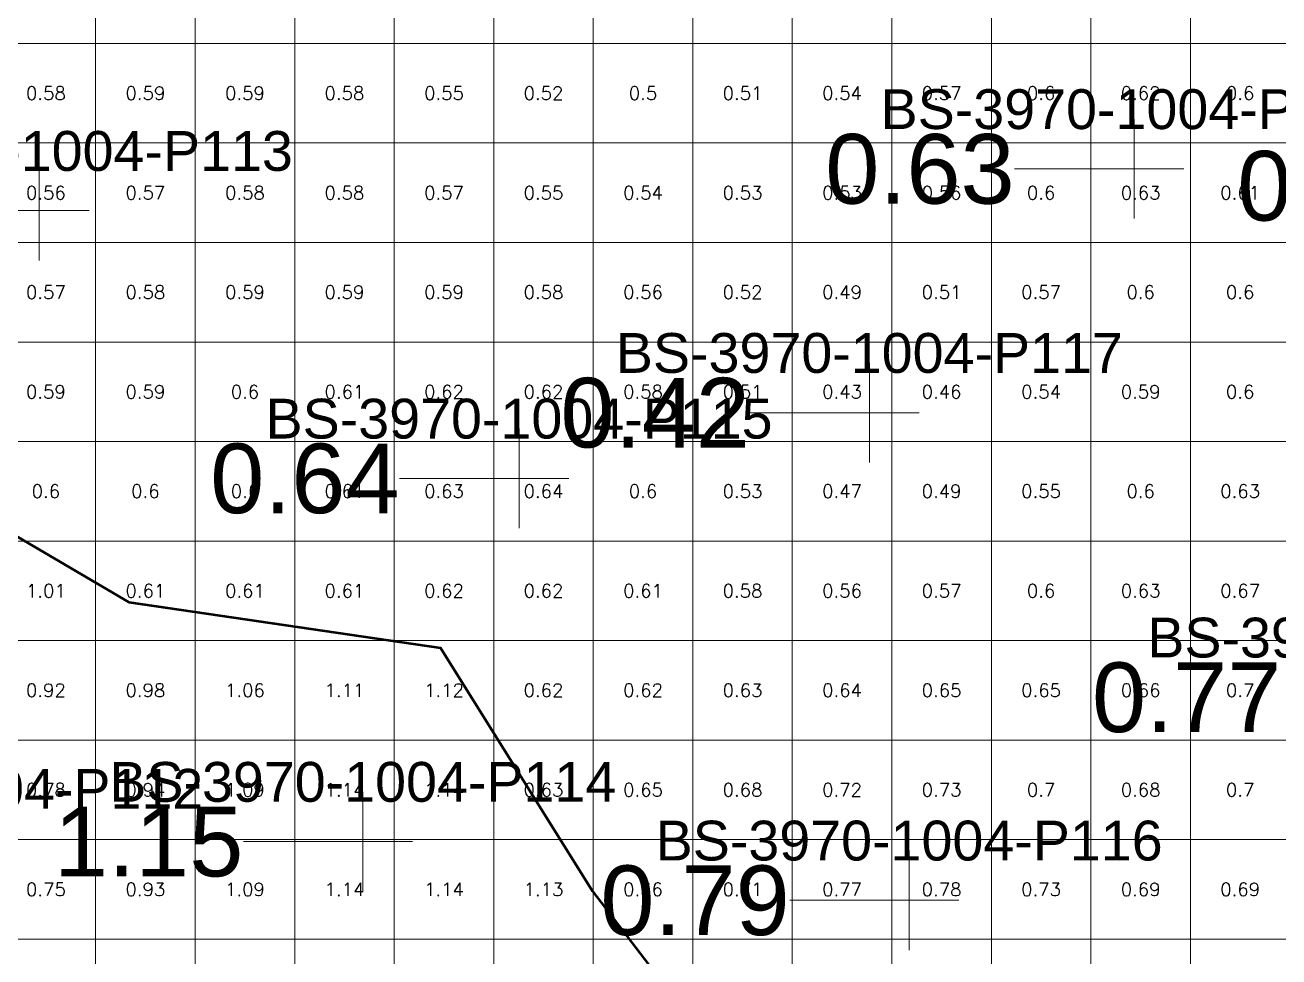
# Model space of a CAD drawing. Header units: inches. Extents: x 469759 to 470079, y 4349683 to 4349873.
# Drawn here: x 469827.66 to 469840.26, y 4349749.96 to 4349759.32 of the extents above; entities that cross this region are included whole.
import ezdxf
from ezdxf.enums import TextEntityAlignment as Align

# ---------------------------------------------------------------- set-up
doc = ezdxf.new("R2010")
doc.units = ezdxf.units.IN
doc.header["$MEASUREMENT"] = 0
for name, color, linetype, lineweight in [('点', 7, 'Continuous', 0), ('爆区方格网', 7, 'Continuous', 0), ('线条', 7, 'Continuous', 0), ('钻孔', 7, 'Continuous', 0)]:
    doc.layers.add(name, color=color, linetype=linetype, lineweight=lineweight)
doc.styles.add('3dmine_textStyle_1', font='txt.shx', dxfattribs={"height": 1, "bigfont": 'gbcbig.shx'})
doc.styles.add('3dmine_textStyle_2', font='arial.ttf', dxfattribs={"height": 1})

msp = doc.modelspace()

# ---------------------------------------------------------------- hatches: boundary and pattern name
at = {"layer": '钻孔', "linetype": 'Continuous', "lineweight": 0, "true_color": 0x00ffff, "extrusion": (0, 1, 0)}
for points in [[(-469839.8, 3959.6), (-469838.8, 3959.6), (-469838.8, 3972.6), (-469839.8, 3972.6)], [(-469828.8, 3960.12), (-469827.8, 3960.12), (-469827.8, 3973.12), (-469828.8, 3973.12)], [(-469833.62, 3960.09), (-469832.62, 3960.09), (-469832.62, 3973.09), (-469833.62, 3973.09)], [(-469827.9, 3960.09), (-469826.9, 3960.09), (-469826.9, 3973.09), (-469827.9, 3973.09)], [(-469837.54, 3959.97), (-469836.54, 3959.97), (-469836.54, 3972.97), (-469837.54, 3972.97)]]:
    msp.add_hatch(color=4, dxfattribs=at).paths.add_polyline_path(points, flags=0)
at = {"layer": '钻孔', "linetype": 'Continuous', "lineweight": 0, "true_color": 0x808080, "extrusion": (0, 1, 0)}
msp.add_hatch(color=8, dxfattribs=at).paths.add_polyline_path([(-469837.14, 3960.41), (-469836.14, 3960.41), (-469836.14, 3972.41), (-469837.14, 3972.41)], flags=0)
at = {"layer": '钻孔', "linetype": 'Continuous', "lineweight": 0, "true_color": 0x0000ff, "extrusion": (0, 1, 0)}
msp.add_hatch(color=5, dxfattribs=at).paths.add_polyline_path([(-469832.05, 3959.78), (-469831.05, 3959.78), (-469831.05, 3972.78), (-469832.05, 3972.78)], flags=0)

# ---------------------------------------------------------------- linework, layer by layer
at = {"color": 5, "linetype": 'Continuous', "lineweight": 50, "elevation": 1987.297}
msp.add_lwpolyline([(469824.272, 4349756.124), (469828.701, 4349753.527), (469831.831, 4349753.068), (469833.358, 4349750.622), (469837.582, 4349745.099), (469842.228, 4349744.294), (469848.28, 4349752.862), (469855.658, 4349756.452), (469851.682, 4349759.72), (469853.994, 4349765.649), (469852.242, 4349767.401), (469842.005, 4349764.839), (469836.359, 4349766.411), (469832.229, 4349766.357), (469826.099, 4349763.33)], dxfattribs=at)
at = {"color": 5, "linetype": 'Continuous', "lineweight": 0, "elevation": 1987.297}
msp.add_lwpolyline([(469808.467, 4349758.645), (469806.711, 4349755.398), (469810.454, 4349754.359), (469815.661, 4349753.368), (469816.901, 4349750.392), (469820.435, 4349748.718), (469826.447, 4349749.059), (469830.409, 4349743.046), (469833.538, 4349743.132), (469836.404, 4349743.299), (469837.582, 4349745.099), (469833.358, 4349750.622), (469831.831, 4349753.068), (469828.701, 4349753.527), (469824.551, 4349755.961), (469819.322, 4349757.977), (469817.134, 4349758.797), (469808.467, 4349758.645), (469808.467, 4349758.645)], dxfattribs=at)
at = {"layer": '点', "color": 138, "linetype": 'Continuous', "lineweight": 0, "true_color": 0x004c4c}
for points, elevation in [([(469838.8, 4349757.38), (469838.8, 4349758.38)], 3972.6), ([(469827.8, 4349756.96), (469827.8, 4349757.96)], 3973.12), ([(469839.3, 4349757.88), (469838.3, 4349757.88)], 3972.6), ([(469828.3, 4349757.46), (469827.3, 4349757.46)], 3973.12), ([(469836.14, 4349754.93), (469836.14, 4349755.93)], 3972.41), ([(469836.64, 4349755.43), (469835.64, 4349755.43)], 3972.41), ([(469832.62, 4349754.27), (469832.62, 4349755.27)], 3973.09), ([(469833.12, 4349754.77), (469832.12, 4349754.77)], 3973.09), ([(469831.05, 4349750.62), (469831.05, 4349751.62)], 3972.78), ([(469831.55, 4349751.12), (469830.55, 4349751.12)], 3972.78), ([(469836.54, 4349750.03), (469836.54, 4349751.03)], 3972.97), ([(469837.04, 4349750.53), (469836.04, 4349750.53)], 3972.97)]:
    msp.add_lwpolyline(points, dxfattribs=dict(at, elevation=elevation))
at = {"layer": '爆区方格网', "color": 4, "linetype": 'Continuous', "lineweight": 0, "true_color": 0x00ffff, "elevation": 3972.76}
for points in [[(469828.366, 4349759.14), (469827.366, 4349759.14), (469827.366, 4349760.14), (469828.366, 4349760.14), (469828.366, 4349759.14)], [(469829.366, 4349759.14), (469828.366, 4349759.14), (469828.366, 4349760.14), (469829.366, 4349760.14), (469829.366, 4349759.14)], [(469828.366, 4349758.14), (469827.366, 4349758.14), (469827.366, 4349759.14), (469828.366, 4349759.14), (469828.366, 4349758.14)], [(469829.366, 4349758.14), (469828.366, 4349758.14), (469828.366, 4349759.14), (469829.366, 4349759.14), (469829.366, 4349758.14)], [(469830.366, 4349758.14), (469829.366, 4349758.14), (469829.366, 4349759.14), (469830.366, 4349759.14), (469830.366, 4349758.14)], [(469828.366, 4349757.14), (469827.366, 4349757.14), (469827.366, 4349758.14), (469828.366, 4349758.14), (469828.366, 4349757.14)], [(469829.366, 4349757.14), (469828.366, 4349757.14), (469828.366, 4349758.14), (469829.366, 4349758.14), (469829.366, 4349757.14)], [(469830.366, 4349757.14), (469829.366, 4349757.14), (469829.366, 4349758.14), (469830.366, 4349758.14), (469830.366, 4349757.14)], [(469831.366, 4349757.14), (469830.366, 4349757.14), (469830.366, 4349758.14), (469831.366, 4349758.14), (469831.366, 4349757.14)], [(469832.366, 4349757.14), (469831.366, 4349757.14), (469831.366, 4349758.14), (469832.366, 4349758.14), (469832.366, 4349757.14)], [(469828.366, 4349756.14), (469827.366, 4349756.14), (469827.366, 4349757.14), (469828.366, 4349757.14), (469828.366, 4349756.14)], [(469829.366, 4349756.14), (469828.366, 4349756.14), (469828.366, 4349757.14), (469829.366, 4349757.14), (469829.366, 4349756.14)], [(469830.366, 4349756.14), (469829.366, 4349756.14), (469829.366, 4349757.14), (469830.366, 4349757.14), (469830.366, 4349756.14)], [(469831.366, 4349756.14), (469830.366, 4349756.14), (469830.366, 4349757.14), (469831.366, 4349757.14), (469831.366, 4349756.14)], [(469832.366, 4349756.14), (469831.366, 4349756.14), (469831.366, 4349757.14), (469832.366, 4349757.14), (469832.366, 4349756.14)], [(469833.366, 4349756.14), (469832.366, 4349756.14), (469832.366, 4349757.14), (469833.366, 4349757.14), (469833.366, 4349756.14)], [(469828.366, 4349755.14), (469827.366, 4349755.14), (469827.366, 4349756.14), (469828.366, 4349756.14), (469828.366, 4349755.14)], [(469829.366, 4349755.14), (469828.366, 4349755.14), (469828.366, 4349756.14), (469829.366, 4349756.14), (469829.366, 4349755.14)], [(469830.366, 4349755.14), (469829.366, 4349755.14), (469829.366, 4349756.14), (469830.366, 4349756.14), (469830.366, 4349755.14)], [(469831.366, 4349755.14), (469830.366, 4349755.14), (469830.366, 4349756.14), (469831.366, 4349756.14), (469831.366, 4349755.14)], [(469832.366, 4349755.14), (469831.366, 4349755.14), (469831.366, 4349756.14), (469832.366, 4349756.14), (469832.366, 4349755.14)], [(469833.366, 4349755.14), (469832.366, 4349755.14), (469832.366, 4349756.14), (469833.366, 4349756.14), (469833.366, 4349755.14)], [(469828.366, 4349754.14), (469827.657, 4349754.14), (469827.366, 4349754.31), (469827.366, 4349755.14), (469828.366, 4349755.14), (469828.366, 4349754.14)], [(469829.366, 4349754.14), (469828.366, 4349754.14), (469828.366, 4349755.14), (469829.366, 4349755.14), (469829.366, 4349754.14)], [(469830.366, 4349754.14), (469829.366, 4349754.14), (469829.366, 4349755.14), (469830.366, 4349755.14), (469830.366, 4349754.14)], [(469831.366, 4349754.14), (469830.366, 4349754.14), (469830.366, 4349755.14), (469831.366, 4349755.14), (469831.366, 4349754.14)], [(469832.366, 4349754.14), (469831.366, 4349754.14), (469831.366, 4349755.14), (469832.366, 4349755.14), (469832.366, 4349754.14)], [(469833.366, 4349754.14), (469832.366, 4349754.14), (469832.366, 4349755.14), (469833.366, 4349755.14), (469833.366, 4349754.14)], [(469830.366, 4349753.14), (469829.366, 4349753.14), (469829.366, 4349754.14), (469830.366, 4349754.14), (469830.366, 4349753.14)], [(469831.366, 4349753.14), (469830.366, 4349753.14), (469830.366, 4349754.14), (469831.366, 4349754.14), (469831.366, 4349753.14)], [(469832.366, 4349753.14), (469831.366, 4349753.14), (469831.366, 4349754.14), (469832.366, 4349754.14), (469832.366, 4349753.14)], [(469833.366, 4349753.14), (469832.366, 4349753.14), (469832.366, 4349754.14), (469833.366, 4349754.14), (469833.366, 4349753.14)], [(469833.366, 4349752.14), (469832.366, 4349752.14), (469832.366, 4349753.14), (469833.366, 4349753.14), (469833.366, 4349752.14)], [(469833.366, 4349751.14), (469832.366, 4349751.14), (469832.366, 4349752.14), (469833.366, 4349752.14), (469833.366, 4349751.14)], [(469834.366, 4349750.14), (469833.366, 4349750.14), (469833.366, 4349751.14), (469834.366, 4349751.14), (469834.366, 4349750.14)], [(469835.366, 4349750.14), (469834.366, 4349750.14), (469834.366, 4349751.14), (469835.366, 4349751.14), (469835.366, 4349750.14)], [(469836.366, 4349750.14), (469835.366, 4349750.14), (469835.366, 4349751.14), (469836.366, 4349751.14), (469836.366, 4349750.14)], [(469837.366, 4349750.14), (469836.366, 4349750.14), (469836.366, 4349751.14), (469837.366, 4349751.14), (469837.366, 4349750.14)], [(469838.366, 4349750.14), (469837.366, 4349750.14), (469837.366, 4349751.14), (469838.366, 4349751.14), (469838.366, 4349750.14)], [(469839.366, 4349750.14), (469838.366, 4349750.14), (469838.366, 4349751.14), (469839.366, 4349751.14), (469839.366, 4349750.14)], [(469840.366, 4349750.14), (469839.366, 4349750.14), (469839.366, 4349751.14), (469840.366, 4349751.14), (469840.366, 4349750.14)], [(469835.366, 4349749.14), (469834.366, 4349749.14), (469834.366, 4349750.14), (469835.366, 4349750.14), (469835.366, 4349749.14)], [(469836.366, 4349749.14), (469835.366, 4349749.14), (469835.366, 4349750.14), (469836.366, 4349750.14), (469836.366, 4349749.14)], [(469837.366, 4349749.14), (469836.366, 4349749.14), (469836.366, 4349750.14), (469837.366, 4349750.14), (469837.366, 4349749.14)], [(469838.366, 4349749.14), (469837.366, 4349749.14), (469837.366, 4349750.14), (469838.366, 4349750.14), (469838.366, 4349749.14)], [(469839.366, 4349749.14), (469838.366, 4349749.14), (469838.366, 4349750.14), (469839.366, 4349750.14), (469839.366, 4349749.14)], [(469840.366, 4349749.14), (469839.366, 4349749.14), (469839.366, 4349750.14), (469840.366, 4349750.14), (469840.366, 4349749.14)]]:
    msp.add_lwpolyline(points, dxfattribs=at)
at = {"layer": '爆区方格网', "color": 4, "linetype": 'Continuous', "lineweight": 0, "elevation": 3972.76}
for points in [[(469830.366, 4349759.14), (469829.366, 4349759.14), (469829.366, 4349760.14), (469830.366, 4349760.14), (469830.366, 4349759.14)], [(469831.366, 4349759.14), (469830.366, 4349759.14), (469830.366, 4349760.14), (469831.366, 4349760.14), (469831.366, 4349759.14)], [(469832.366, 4349759.14), (469831.366, 4349759.14), (469831.366, 4349760.14), (469832.366, 4349760.14), (469832.366, 4349759.14)], [(469833.366, 4349759.14), (469832.366, 4349759.14), (469832.366, 4349760.14), (469833.366, 4349760.14), (469833.366, 4349759.14)], [(469834.366, 4349759.14), (469833.366, 4349759.14), (469833.366, 4349760.14), (469834.366, 4349760.14), (469834.366, 4349759.14)], [(469835.366, 4349759.14), (469834.366, 4349759.14), (469834.366, 4349760.14), (469835.366, 4349760.14), (469835.366, 4349759.14)], [(469836.366, 4349759.14), (469835.366, 4349759.14), (469835.366, 4349760.14), (469836.366, 4349760.14), (469836.366, 4349759.14)], [(469837.366, 4349759.14), (469836.366, 4349759.14), (469836.366, 4349760.14), (469837.366, 4349760.14), (469837.366, 4349759.14)], [(469838.366, 4349759.14), (469837.366, 4349759.14), (469837.366, 4349760.14), (469838.366, 4349760.14), (469838.366, 4349759.14)], [(469839.366, 4349759.14), (469838.366, 4349759.14), (469838.366, 4349760.14), (469839.366, 4349760.14), (469839.366, 4349759.14)], [(469840.366, 4349759.14), (469839.366, 4349759.14), (469839.366, 4349760.14), (469840.366, 4349760.14), (469840.366, 4349759.14)], [(469831.366, 4349758.14), (469830.366, 4349758.14), (469830.366, 4349759.14), (469831.366, 4349759.14), (469831.366, 4349758.14)], [(469832.366, 4349758.14), (469831.366, 4349758.14), (469831.366, 4349759.14), (469832.366, 4349759.14), (469832.366, 4349758.14)], [(469833.366, 4349758.14), (469832.366, 4349758.14), (469832.366, 4349759.14), (469833.366, 4349759.14), (469833.366, 4349758.14)], [(469834.366, 4349758.14), (469833.366, 4349758.14), (469833.366, 4349759.14), (469834.366, 4349759.14), (469834.366, 4349758.14)], [(469835.366, 4349758.14), (469834.366, 4349758.14), (469834.366, 4349759.14), (469835.366, 4349759.14), (469835.366, 4349758.14)], [(469836.366, 4349758.14), (469835.366, 4349758.14), (469835.366, 4349759.14), (469836.366, 4349759.14), (469836.366, 4349758.14)], [(469837.366, 4349758.14), (469836.366, 4349758.14), (469836.366, 4349759.14), (469837.366, 4349759.14), (469837.366, 4349758.14)], [(469838.366, 4349758.14), (469837.366, 4349758.14), (469837.366, 4349759.14), (469838.366, 4349759.14), (469838.366, 4349758.14)], [(469839.366, 4349758.14), (469838.366, 4349758.14), (469838.366, 4349759.14), (469839.366, 4349759.14), (469839.366, 4349758.14)], [(469840.366, 4349758.14), (469839.366, 4349758.14), (469839.366, 4349759.14), (469840.366, 4349759.14), (469840.366, 4349758.14)], [(469833.366, 4349757.14), (469832.366, 4349757.14), (469832.366, 4349758.14), (469833.366, 4349758.14), (469833.366, 4349757.14)], [(469834.366, 4349757.14), (469833.366, 4349757.14), (469833.366, 4349758.14), (469834.366, 4349758.14), (469834.366, 4349757.14)], [(469835.366, 4349757.14), (469834.366, 4349757.14), (469834.366, 4349758.14), (469835.366, 4349758.14), (469835.366, 4349757.14)], [(469836.366, 4349757.14), (469835.366, 4349757.14), (469835.366, 4349758.14), (469836.366, 4349758.14), (469836.366, 4349757.14)], [(469837.366, 4349757.14), (469836.366, 4349757.14), (469836.366, 4349758.14), (469837.366, 4349758.14), (469837.366, 4349757.14)], [(469838.366, 4349757.14), (469837.366, 4349757.14), (469837.366, 4349758.14), (469838.366, 4349758.14), (469838.366, 4349757.14)], [(469839.366, 4349757.14), (469838.366, 4349757.14), (469838.366, 4349758.14), (469839.366, 4349758.14), (469839.366, 4349757.14)], [(469840.366, 4349757.14), (469839.366, 4349757.14), (469839.366, 4349758.14), (469840.366, 4349758.14), (469840.366, 4349757.14)], [(469834.366, 4349756.14), (469833.366, 4349756.14), (469833.366, 4349757.14), (469834.366, 4349757.14), (469834.366, 4349756.14)], [(469835.366, 4349756.14), (469834.366, 4349756.14), (469834.366, 4349757.14), (469835.366, 4349757.14), (469835.366, 4349756.14)], [(469836.366, 4349756.14), (469835.366, 4349756.14), (469835.366, 4349757.14), (469836.366, 4349757.14), (469836.366, 4349756.14)], [(469837.366, 4349756.14), (469836.366, 4349756.14), (469836.366, 4349757.14), (469837.366, 4349757.14), (469837.366, 4349756.14)], [(469838.366, 4349756.14), (469837.366, 4349756.14), (469837.366, 4349757.14), (469838.366, 4349757.14), (469838.366, 4349756.14)], [(469839.366, 4349756.14), (469838.366, 4349756.14), (469838.366, 4349757.14), (469839.366, 4349757.14), (469839.366, 4349756.14)], [(469840.366, 4349756.14), (469839.366, 4349756.14), (469839.366, 4349757.14), (469840.366, 4349757.14), (469840.366, 4349756.14)], [(469834.366, 4349755.14), (469833.366, 4349755.14), (469833.366, 4349756.14), (469834.366, 4349756.14), (469834.366, 4349755.14)], [(469835.366, 4349755.14), (469834.366, 4349755.14), (469834.366, 4349756.14), (469835.366, 4349756.14), (469835.366, 4349755.14)], [(469836.366, 4349755.14), (469835.366, 4349755.14), (469835.366, 4349756.14), (469836.366, 4349756.14), (469836.366, 4349755.14)], [(469837.366, 4349755.14), (469836.366, 4349755.14), (469836.366, 4349756.14), (469837.366, 4349756.14), (469837.366, 4349755.14)], [(469838.366, 4349755.14), (469837.366, 4349755.14), (469837.366, 4349756.14), (469838.366, 4349756.14), (469838.366, 4349755.14)], [(469839.366, 4349755.14), (469838.366, 4349755.14), (469838.366, 4349756.14), (469839.366, 4349756.14), (469839.366, 4349755.14)], [(469840.366, 4349755.14), (469839.366, 4349755.14), (469839.366, 4349756.14), (469840.366, 4349756.14), (469840.366, 4349755.14)], [(469834.366, 4349754.14), (469833.366, 4349754.14), (469833.366, 4349755.14), (469834.366, 4349755.14), (469834.366, 4349754.14)], [(469835.366, 4349754.14), (469834.366, 4349754.14), (469834.366, 4349755.14), (469835.366, 4349755.14), (469835.366, 4349754.14)], [(469836.366, 4349754.14), (469835.366, 4349754.14), (469835.366, 4349755.14), (469836.366, 4349755.14), (469836.366, 4349754.14)], [(469837.366, 4349754.14), (469836.366, 4349754.14), (469836.366, 4349755.14), (469837.366, 4349755.14), (469837.366, 4349754.14)], [(469838.366, 4349754.14), (469837.366, 4349754.14), (469837.366, 4349755.14), (469838.366, 4349755.14), (469838.366, 4349754.14)], [(469839.366, 4349754.14), (469838.366, 4349754.14), (469838.366, 4349755.14), (469839.366, 4349755.14), (469839.366, 4349754.14)], [(469840.366, 4349754.14), (469839.366, 4349754.14), (469839.366, 4349755.14), (469840.366, 4349755.14), (469840.366, 4349754.14)], [(469834.366, 4349753.14), (469833.366, 4349753.14), (469833.366, 4349754.14), (469834.366, 4349754.14), (469834.366, 4349753.14)], [(469835.366, 4349753.14), (469834.366, 4349753.14), (469834.366, 4349754.14), (469835.366, 4349754.14), (469835.366, 4349753.14)], [(469836.366, 4349753.14), (469835.366, 4349753.14), (469835.366, 4349754.14), (469836.366, 4349754.14), (469836.366, 4349753.14)], [(469837.366, 4349753.14), (469836.366, 4349753.14), (469836.366, 4349754.14), (469837.366, 4349754.14), (469837.366, 4349753.14)], [(469838.366, 4349753.14), (469837.366, 4349753.14), (469837.366, 4349754.14), (469838.366, 4349754.14), (469838.366, 4349753.14)], [(469839.366, 4349753.14), (469838.366, 4349753.14), (469838.366, 4349754.14), (469839.366, 4349754.14), (469839.366, 4349753.14)], [(469840.366, 4349753.14), (469839.366, 4349753.14), (469839.366, 4349754.14), (469840.366, 4349754.14), (469840.366, 4349753.14)], [(469834.366, 4349752.14), (469833.366, 4349752.14), (469833.366, 4349753.14), (469834.366, 4349753.14), (469834.366, 4349752.14)], [(469835.366, 4349752.14), (469834.366, 4349752.14), (469834.366, 4349753.14), (469835.366, 4349753.14), (469835.366, 4349752.14)], [(469836.366, 4349752.14), (469835.366, 4349752.14), (469835.366, 4349753.14), (469836.366, 4349753.14), (469836.366, 4349752.14)], [(469837.366, 4349752.14), (469836.366, 4349752.14), (469836.366, 4349753.14), (469837.366, 4349753.14), (469837.366, 4349752.14)], [(469838.366, 4349752.14), (469837.366, 4349752.14), (469837.366, 4349753.14), (469838.366, 4349753.14), (469838.366, 4349752.14)], [(469839.366, 4349752.14), (469838.366, 4349752.14), (469838.366, 4349753.14), (469839.366, 4349753.14), (469839.366, 4349752.14)], [(469840.366, 4349752.14), (469839.366, 4349752.14), (469839.366, 4349753.14), (469840.366, 4349753.14), (469840.366, 4349752.14)], [(469834.366, 4349751.14), (469833.366, 4349751.14), (469833.366, 4349752.14), (469834.366, 4349752.14), (469834.366, 4349751.14)], [(469835.366, 4349751.14), (469834.366, 4349751.14), (469834.366, 4349752.14), (469835.366, 4349752.14), (469835.366, 4349751.14)], [(469836.366, 4349751.14), (469835.366, 4349751.14), (469835.366, 4349752.14), (469836.366, 4349752.14), (469836.366, 4349751.14)], [(469837.366, 4349751.14), (469836.366, 4349751.14), (469836.366, 4349752.14), (469837.366, 4349752.14), (469837.366, 4349751.14)], [(469838.366, 4349751.14), (469837.366, 4349751.14), (469837.366, 4349752.14), (469838.366, 4349752.14), (469838.366, 4349751.14)], [(469839.366, 4349751.14), (469838.366, 4349751.14), (469838.366, 4349752.14), (469839.366, 4349752.14), (469839.366, 4349751.14)], [(469840.366, 4349751.14), (469839.366, 4349751.14), (469839.366, 4349752.14), (469840.366, 4349752.14), (469840.366, 4349751.14)]]:
    msp.add_lwpolyline(points, dxfattribs=at)
at = {"layer": '爆区方格网', "color": 5, "linetype": 'Continuous', "lineweight": 0}
for points, elevation in [([(469828.366, 4349753.724), (469828.366, 4349753.14), (469827.366, 4349753.14), (469827.366, 4349754.14), (469827.657, 4349754.14), (469828.366, 4349753.724)], 3969.96), ([(469829.366, 4349753.14), (469828.366, 4349753.14), (469828.366, 4349753.724), (469828.701, 4349753.527), (469828.366, 4349753.724), (469828.366, 4349754.14), (469829.366, 4349754.14), (469829.366, 4349753.14)], 3972.76), ([(469828.366, 4349752.14), (469827.366, 4349752.14), (469827.366, 4349753.14), (469828.366, 4349753.14), (469828.366, 4349752.14)], 3969.96), ([(469829.366, 4349752.14), (469828.366, 4349752.14), (469828.366, 4349753.14), (469829.366, 4349753.14), (469829.366, 4349752.14)], 3969.96), ([(469830.366, 4349752.14), (469829.366, 4349752.14), (469829.366, 4349753.14), (469830.366, 4349753.14), (469830.366, 4349752.14)], 3969.96), ([(469828.366, 4349751.14), (469827.366, 4349751.14), (469827.366, 4349752.14), (469828.366, 4349752.14), (469828.366, 4349751.14)], 3969.96), ([(469829.366, 4349751.14), (469828.366, 4349751.14), (469828.366, 4349752.14), (469829.366, 4349752.14), (469829.366, 4349751.14)], 3969.96), ([(469830.366, 4349751.14), (469829.366, 4349751.14), (469829.366, 4349752.14), (469830.366, 4349752.14), (469830.366, 4349751.14)], 3969.96), ([(469831.366, 4349751.14), (469830.366, 4349751.14), (469830.366, 4349752.14), (469831.366, 4349752.14), (469831.366, 4349751.14)], 3969.96), ([(469828.366, 4349750.14), (469827.366, 4349750.14), (469827.366, 4349751.14), (469828.366, 4349751.14), (469828.366, 4349750.14)], 3969.96), ([(469829.366, 4349750.14), (469828.366, 4349750.14), (469828.366, 4349751.14), (469829.366, 4349751.14), (469829.366, 4349750.14)], 3969.96), ([(469830.366, 4349750.14), (469829.366, 4349750.14), (469829.366, 4349751.14), (469830.366, 4349751.14), (469830.366, 4349750.14)], 3969.96), ([(469831.366, 4349750.14), (469830.366, 4349750.14), (469830.366, 4349751.14), (469831.366, 4349751.14), (469831.366, 4349750.14)], 3969.96), ([(469828.366, 4349749.14), (469827.366, 4349749.14), (469827.366, 4349750.14), (469828.366, 4349750.14), (469828.366, 4349749.14)], 3969.96), ([(469829.366, 4349749.14), (469828.366, 4349749.14), (469828.366, 4349750.14), (469829.366, 4349750.14), (469829.366, 4349749.14)], 3969.96), ([(469830.366, 4349749.14), (469829.366, 4349749.14), (469829.366, 4349750.14), (469830.366, 4349750.14), (469830.366, 4349749.14)], 3969.96), ([(469831.366, 4349749.14), (469830.366, 4349749.14), (469830.366, 4349750.14), (469831.366, 4349750.14), (469831.366, 4349749.14)], 3969.96)]:
    msp.add_lwpolyline(points, dxfattribs=dict(at, elevation=elevation))
at = {"layer": '爆区方格网', "color": 5, "linetype": 'Continuous', "lineweight": 0, "true_color": 0x0000ff, "elevation": 3969.96}
for points in [[(469828.366, 4349753.724), (469827.657, 4349754.14), (469828.366, 4349754.14), (469828.366, 4349753.724)], [(469831.366, 4349752.14), (469830.366, 4349752.14), (469830.366, 4349753.14), (469831.366, 4349753.14), (469831.366, 4349752.14)], [(469832.366, 4349752.14), (469831.366, 4349752.14), (469831.366, 4349753.14), (469832.366, 4349753.14), (469832.366, 4349752.14)], [(469832.366, 4349751.14), (469831.366, 4349751.14), (469831.366, 4349752.14), (469832.366, 4349752.14), (469832.366, 4349751.14)], [(469832.366, 4349750.14), (469831.366, 4349750.14), (469831.366, 4349751.14), (469832.366, 4349751.14), (469832.366, 4349750.14)], [(469833.366, 4349750.14), (469832.366, 4349750.14), (469832.366, 4349751.14), (469833.366, 4349751.14), (469833.366, 4349750.14)], [(469832.366, 4349749.14), (469831.366, 4349749.14), (469831.366, 4349750.14), (469832.366, 4349750.14), (469832.366, 4349749.14)], [(469833.366, 4349749.14), (469832.366, 4349749.14), (469832.366, 4349750.14), (469833.366, 4349750.14), (469833.366, 4349749.14)], [(469834.366, 4349749.14), (469833.366, 4349749.14), (469833.366, 4349750.14), (469834.366, 4349750.14), (469834.366, 4349749.14)]]:
    msp.add_lwpolyline(points, dxfattribs=at)
at = {"layer": '线条', "color": 138, "linetype": 'Continuous', "lineweight": 0, "true_color": 0x004c4c}
for points, elevation in [([(469838.8, 4349757.88), (469838.8, 4349757.88), (469838.8, 4349757.88)], 3972.6), ([(469827.8, 4349757.46), (469827.8, 4349757.46), (469827.8, 4349757.46)], 3973.12), ([(469836.14, 4349755.43), (469836.14, 4349755.43), (469836.14, 4349755.43)], 3972.41), ([(469832.62, 4349754.77), (469832.62, 4349754.77), (469832.62, 4349754.77)], 3973.09), ([(469831.05, 4349751.12), (469831.05, 4349751.12), (469831.05, 4349751.12)], 3972.78), ([(469836.54, 4349750.53), (469836.54, 4349750.53), (469836.54, 4349750.53)], 3972.97)]:
    msp.add_lwpolyline(points, dxfattribs=dict(at, elevation=elevation))
at = {"layer": '钻孔', "color": 4, "linetype": 'Continuous', "lineweight": 0, "true_color": 0x00ffff}
for points, elevation in [([(469838.8, 4349757.88), (469837.6, 4349757.88)], 3972.6), ([(469838.8, 4349757.88), (469837.6, 4349757.88)], 3959.6), ([(469827.8, 4349757.46), (469826.6, 4349757.46)], 3973.12), ([(469827.8, 4349757.46), (469826.6, 4349757.46)], 3960.12), ([(469832.62, 4349754.77), (469831.42, 4349754.77)], 3973.09), ([(469832.62, 4349754.77), (469831.42, 4349754.77)], 3960.09), ([(469836.54, 4349750.53), (469835.34, 4349750.53)], 3972.97), ([(469836.54, 4349750.53), (469835.34, 4349750.53)], 3959.97)]:
    msp.add_lwpolyline(points, dxfattribs=dict(at, elevation=elevation))
at = {"layer": '钻孔', "color": 8, "linetype": 'Continuous', "lineweight": 0, "true_color": 0x808080}
for elevation in [3972.41, 3960.41]:
    msp.add_lwpolyline([(469836.14, 4349755.43), (469834.94, 4349755.43)], dxfattribs=dict(at, elevation=elevation))
at = {"layer": '钻孔', "color": 5, "linetype": 'Continuous', "lineweight": 0, "true_color": 0x0000ff}
for elevation in [3972.78, 3959.78]:
    msp.add_lwpolyline([(469831.05, 4349751.12), (469829.85, 4349751.12)], dxfattribs=dict(at, elevation=elevation))

# ---------------------------------------------------------------- texts
at = {"color": 4, "linetype": 'Continuous', "lineweight": 0, "true_color": 0x00ffff, "style": '3dmine_textStyle_1'}
for s, p in [('0.58', (469827.866, 4349758.64, 3972.76)), ('0.59', (469828.866, 4349758.64, 3972.76)), ('0.59', (469829.866, 4349758.64, 3972.76)), ('0.58', (469830.866, 4349758.64, 3972.76)), ('0.56', (469827.866, 4349757.64, 3972.76)), ('0.57', (469828.866, 4349757.64, 3972.76)), ('0.58', (469829.866, 4349757.64, 3972.76)), ('0.58', (469830.866, 4349757.64, 3972.76)), ('0.57', (469831.866, 4349757.64, 3972.76)), ('0.55', (469832.866, 4349757.64, 3972.76)), ('0.57', (469827.866, 4349756.64, 3972.76)), ('0.58', (469828.866, 4349756.64, 3972.76)), ('0.59', (469829.866, 4349756.64, 3972.76)), ('0.59', (469830.866, 4349756.64, 3972.76)), ('0.59', (469831.866, 4349756.64, 3972.76)), ('0.58', (469832.866, 4349756.64, 3972.76)), ('0.59', (469827.866, 4349755.64, 3972.76)), ('0.59', (469828.866, 4349755.64, 3972.76)), ('0.6', (469829.866, 4349755.64, 3972.76)), ('0.61', (469830.866, 4349755.64, 3972.76)), ('0.62', (469831.866, 4349755.64, 3972.76)), ('0.62', (469832.866, 4349755.64, 3972.76)), ('0.6', (469827.866, 4349754.64, 3972.76)), ('0.6', (469828.866, 4349754.64, 3972.76)), ('0.6', (469829.866, 4349754.64, 3972.76)), ('0.61', (469830.866, 4349754.64, 3972.76)), ('0.63', (469831.866, 4349754.64, 3972.76)), ('0.64', (469832.866, 4349754.64, 3972.76)), ('0.61', (469828.866, 4349753.64, 3972.76)), ('0.61', (469829.866, 4349753.64, 3972.76)), ('0.61', (469830.866, 4349753.64, 3972.76)), ('0.62', (469831.866, 4349753.64, 3972.76)), ('0.62', (469832.866, 4349753.64, 3972.76)), ('0.62', (469832.866, 4349752.64, 3972.76)), ('0.63', (469832.866, 4349751.64, 3972.76)), ('0.65', (469833.866, 4349751.64, 3972.76)), ('0.68', (469834.866, 4349751.64, 3972.76)), ('0.72', (469835.866, 4349751.64, 3972.76)), ('0.73', (469836.866, 4349751.64, 3972.76)), ('0.7', (469837.866, 4349751.64, 3972.76)), ('0.68', (469838.866, 4349751.64, 3972.76)), ('0.7', (469839.866, 4349751.64, 3972.76)), ('0.66', (469833.866, 4349750.64, 3972.76)), ('0.71', (469834.866, 4349750.64, 3972.76)), ('0.77', (469835.866, 4349750.64, 3972.76)), ('0.78', (469836.866, 4349750.64, 3972.76)), ('0.73', (469837.866, 4349750.64, 3972.76)), ('0.69', (469838.866, 4349750.64, 3972.76)), ('0.69', (469839.866, 4349750.64, 3972.76))]:
    msp.add_text(s, height=0.1333, dxfattribs=at).set_placement(p, align=Align.MIDDLE_CENTER)
at = {"color": 4, "linetype": 'Continuous', "lineweight": 0, "style": '3dmine_textStyle_1'}
for s, p in [('0.55', (469831.866, 4349758.64, 3972.76)), ('0.52', (469832.866, 4349758.64, 3972.76)), ('0.5', (469833.866, 4349758.64, 3972.76)), ('0.51', (469834.866, 4349758.64, 3972.76)), ('0.54', (469835.866, 4349758.64, 3972.76)), ('0.57', (469836.866, 4349758.64, 3972.76)), ('0.6', (469837.866, 4349758.64, 3972.76)), ('0.62', (469838.866, 4349758.64, 3972.76)), ('0.6', (469839.866, 4349758.64, 3972.76)), ('0.54', (469833.866, 4349757.64, 3972.76)), ('0.53', (469834.866, 4349757.64, 3972.76)), ('0.53', (469835.866, 4349757.64, 3972.76)), ('0.56', (469836.866, 4349757.64, 3972.76)), ('0.6', (469837.866, 4349757.64, 3972.76)), ('0.63', (469838.866, 4349757.64, 3972.76)), ('0.61', (469839.866, 4349757.64, 3972.76)), ('0.56', (469833.866, 4349756.64, 3972.76)), ('0.52', (469834.866, 4349756.64, 3972.76)), ('0.49', (469835.866, 4349756.64, 3972.76)), ('0.51', (469836.866, 4349756.64, 3972.76)), ('0.57', (469837.866, 4349756.64, 3972.76)), ('0.6', (469838.866, 4349756.64, 3972.76)), ('0.6', (469839.866, 4349756.64, 3972.76)), ('0.58', (469833.866, 4349755.64, 3972.76)), ('0.51', (469834.866, 4349755.64, 3972.76)), ('0.43', (469835.866, 4349755.64, 3972.76)), ('0.46', (469836.866, 4349755.64, 3972.76)), ('0.54', (469837.866, 4349755.64, 3972.76)), ('0.59', (469838.866, 4349755.64, 3972.76)), ('0.6', (469839.866, 4349755.64, 3972.76)), ('0.6', (469833.866, 4349754.64, 3972.76)), ('0.53', (469834.866, 4349754.64, 3972.76)), ('0.47', (469835.866, 4349754.64, 3972.76)), ('0.49', (469836.866, 4349754.64, 3972.76)), ('0.55', (469837.866, 4349754.64, 3972.76)), ('0.6', (469838.866, 4349754.64, 3972.76)), ('0.63', (469839.866, 4349754.64, 3972.76)), ('0.61', (469833.866, 4349753.64, 3972.76)), ('0.58', (469834.866, 4349753.64, 3972.76)), ('0.56', (469835.866, 4349753.64, 3972.76)), ('0.57', (469836.866, 4349753.64, 3972.76)), ('0.6', (469837.866, 4349753.64, 3972.76)), ('0.63', (469838.866, 4349753.64, 3972.76)), ('0.67', (469839.866, 4349753.64, 3972.76)), ('0.62', (469833.866, 4349752.64, 3972.76)), ('0.63', (469834.866, 4349752.64, 3972.76)), ('0.64', (469835.866, 4349752.64, 3972.76)), ('0.65', (469836.866, 4349752.64, 3972.76)), ('0.65', (469837.866, 4349752.64, 3972.76)), ('0.66', (469838.866, 4349752.64, 3972.76)), ('0.7', (469839.866, 4349752.64, 3972.76))]:
    msp.add_text(s, height=0.1333, dxfattribs=at).set_placement(p, align=Align.MIDDLE_CENTER)
at = {"color": 5, "linetype": 'Continuous', "lineweight": 0, "true_color": 0x0000ff, "style": '3dmine_textStyle_1'}
for s, p in [('1.01', (469827.866, 4349753.64, 3969.96)), ('1.11', (469830.866, 4349752.64, 3969.96)), ('1.12', (469831.866, 4349752.64, 3969.96)), ('1.14', (469830.866, 4349751.64, 3969.96)), ('1.14', (469831.866, 4349751.64, 3969.96)), ('1.14', (469830.866, 4349750.64, 3969.96)), ('1.14', (469831.866, 4349750.64, 3969.96)), ('1.13', (469832.866, 4349750.64, 3969.96))]:
    msp.add_text(s, height=0.1333, dxfattribs=at).set_placement(p, align=Align.MIDDLE_CENTER)
at = {"color": 5, "linetype": 'Continuous', "lineweight": 0, "style": '3dmine_textStyle_1'}
for s, p in [('0.92', (469827.866, 4349752.64, 3969.96)), ('0.98', (469828.866, 4349752.64, 3969.96)), ('1.06', (469829.866, 4349752.64, 3969.96)), ('0.78', (469827.866, 4349751.64, 3969.96)), ('0.94', (469828.866, 4349751.64, 3969.96)), ('1.09', (469829.866, 4349751.64, 3969.96)), ('0.75', (469827.866, 4349750.64, 3969.96)), ('0.93', (469828.866, 4349750.64, 3969.96)), ('1.09', (469829.866, 4349750.64, 3969.96))]:
    msp.add_text(s, height=0.1333, dxfattribs=at).set_placement(p, align=Align.MIDDLE_CENTER)
at = {"layer": '钻孔', "color": 138, "linetype": 'Continuous', "lineweight": 0, "true_color": 0x004c4c, "style": '3dmine_textStyle_2'}
for s, p in [('BS-3970-1004-P118', (469838.8, 4349758.28, 3972.6)), ('BS-3970-1004-P113', (469827.8, 4349757.86, 3973.12)), ('BS-3970-1004-P117', (469836.14, 4349755.83, 3972.41)), ('BS-3970-1004-P115', (469832.62, 4349755.17, 3973.09)), ('BS-3970-1004-P120', (469841.48, 4349752.97, 3972.38)), ('BS-3970-1004-P112', (469826.9, 4349751.45, 3973.09)), ('BS-3970-1004-P114', (469831.05, 4349751.52, 3972.78)), ('BS-3970-1004-P116', (469836.54, 4349750.93, 3972.97))]:
    msp.add_text(s, height=0.4, dxfattribs=at).set_placement(p, align=Align.CENTER)
at = {"layer": '钻孔', "color": 4, "linetype": 'Continuous', "lineweight": 0, "true_color": 0x00ffff, "style": '3dmine_textStyle_2'}
for s, p in [('0.63', (469837.6, 4349757.88, 3966.1)), ('0.56', (469841.74, 4349757.71, 3966.33)), ('0.64', (469831.42, 4349754.77, 3966.59)), ('0.77', (469840.28, 4349752.57, 3966.38)), ('0.79', (469835.34, 4349750.53, 3966.47))]:
    msp.add_text(s, height=0.7, dxfattribs=at).set_placement(p, align=Align.MIDDLE_RIGHT)
at = {"layer": '钻孔', "color": 8, "linetype": 'Continuous', "lineweight": 0, "true_color": 0x808080, "style": '3dmine_textStyle_2'}
msp.add_text('0.42', height=0.7, dxfattribs=at).set_placement((469834.94, 4349755.43, 3966.41), align=Align.MIDDLE_RIGHT)
at = {"layer": '钻孔', "color": 5, "linetype": 'Continuous', "lineweight": 0, "true_color": 0x0000ff, "style": '3dmine_textStyle_2'}
msp.add_text('1.15', height=0.7, dxfattribs=at).set_placement((469829.85, 4349751.12, 3966.28), align=Align.MIDDLE_RIGHT)

doc.saveas('drawing.dxf')
